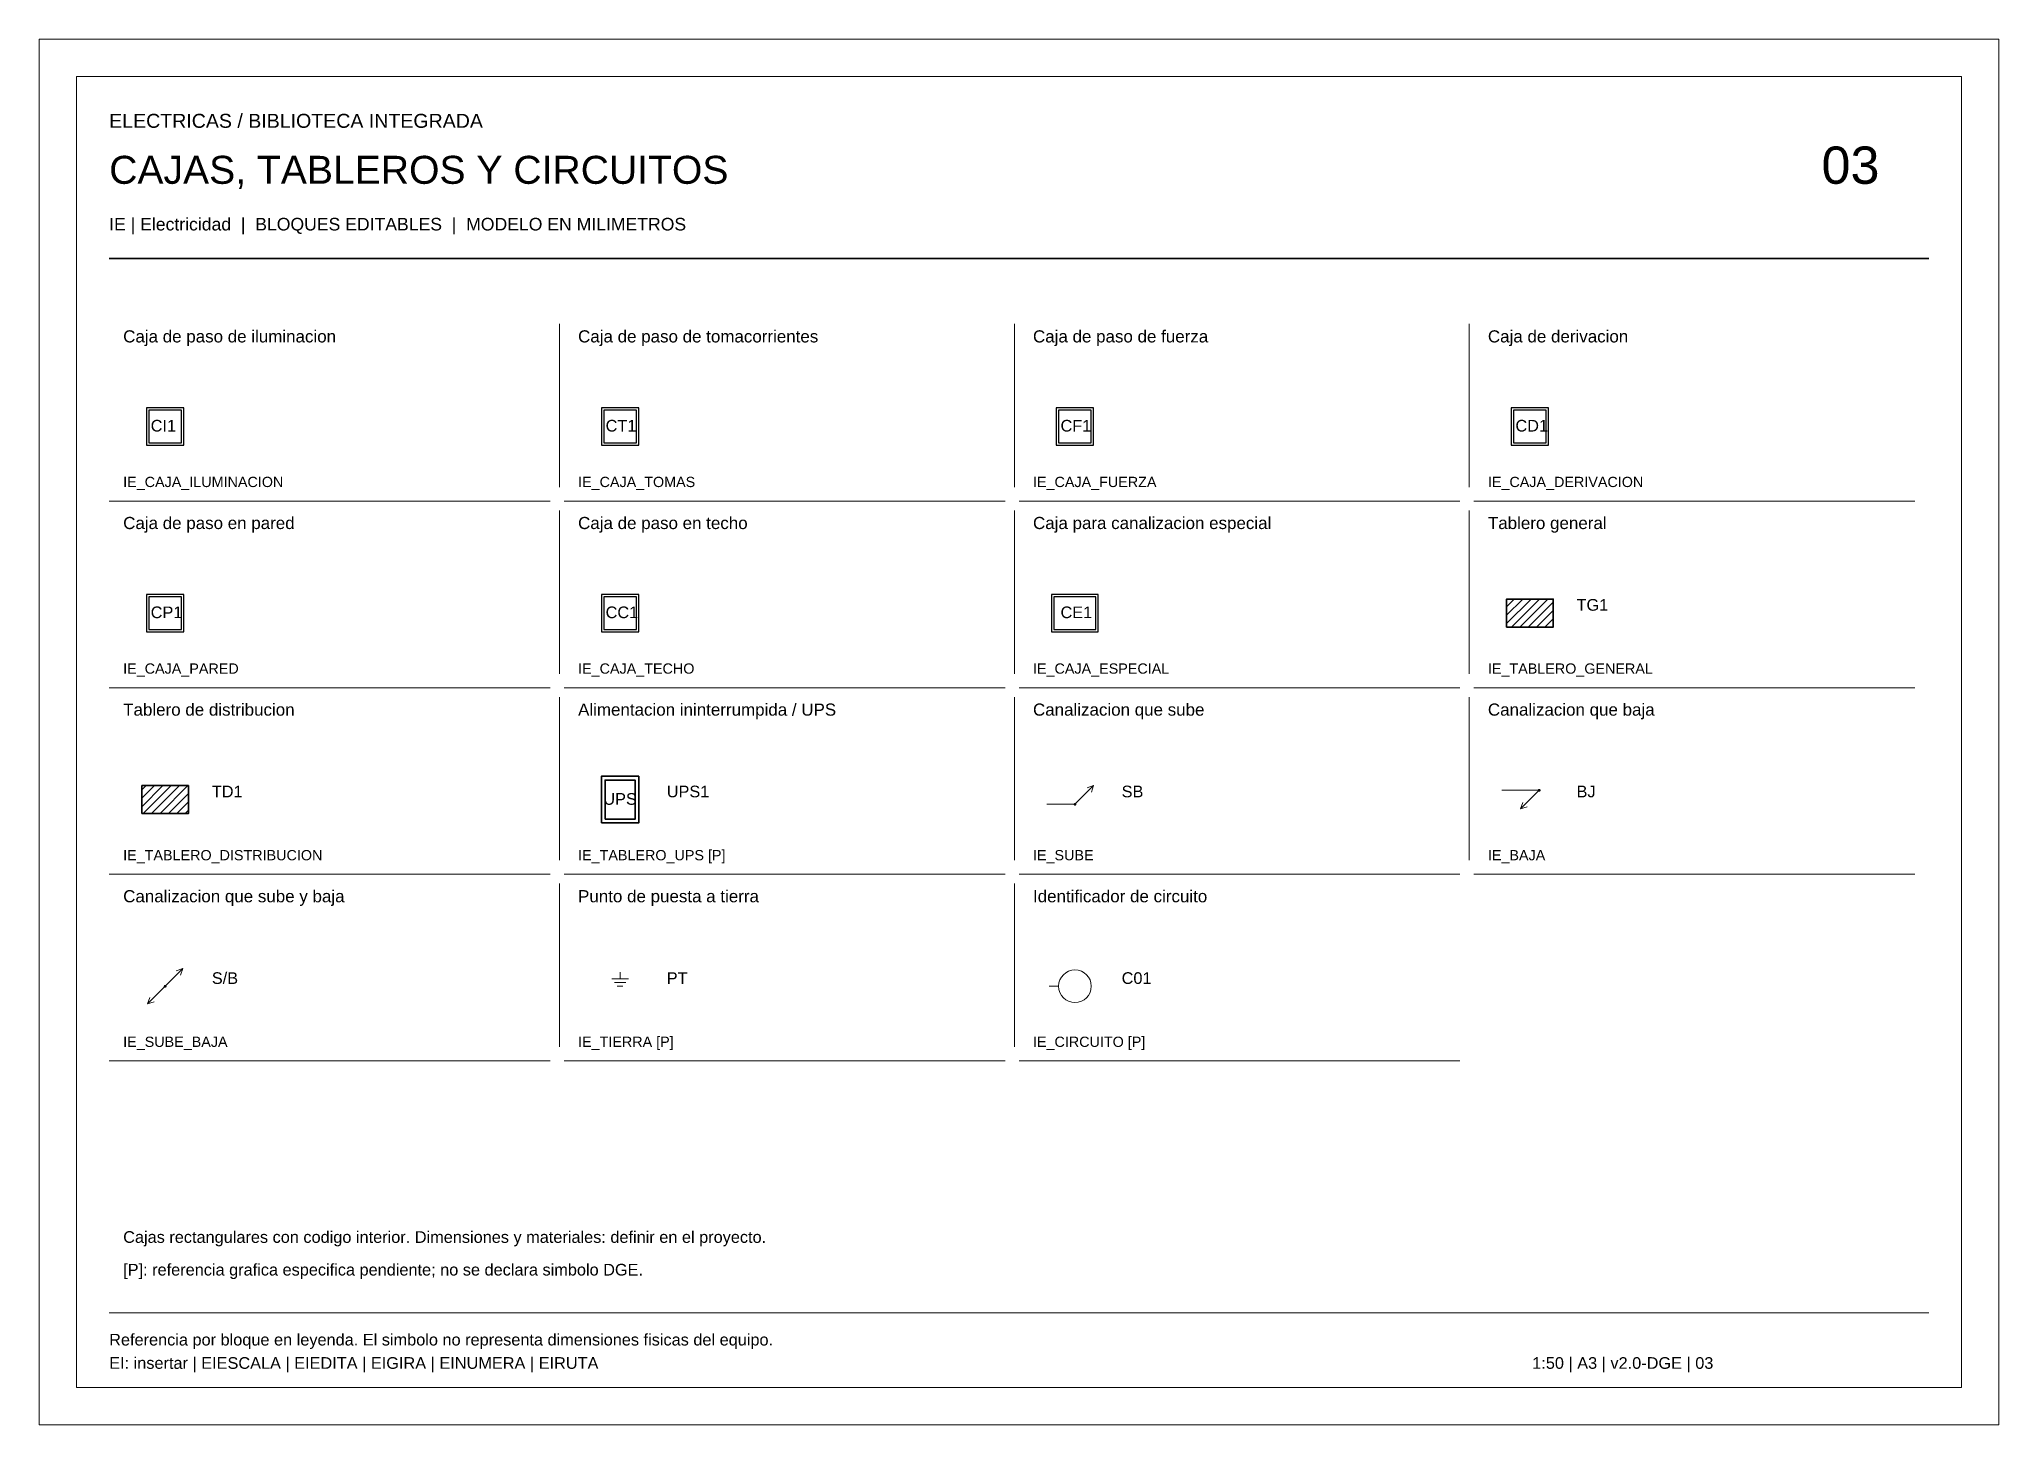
# Paper-space layout '03_CAJAS_TABLEROS_CIRCUITOS' of a CAD drawing. Header units: millimetres. Extents: x 0 to 420, y 0 to 297.
# The model-space entities are those that its viewports show. They can reach past a viewport. Long polylines and large blocks are cut down to what shows.
import ezdxf
from ezdxf.enums import TextEntityAlignment as Align

# ---------------------------------------------------------------- set-up
doc = ezdxf.new("R2010")
doc.units = ezdxf.units.MM
for name, color, linetype, lineweight in [('EIC-CATALOGO', 7, 'Continuous', 18), ('EIC-MARCO', 8, 'Continuous', 13), ('IE-CAJAS-PASO', 7, 'Continuous', 25), ('IE-CODIGOS', 7, 'Continuous', 18), ('IE-TABLERO', 7, 'Continuous', 35)]:
    doc.layers.add(name, color=color, linetype=linetype, lineweight=lineweight)
doc.layers.add('VIEWPORTS', color=8, linetype='Continuous', lineweight=0, plot=False)
doc.styles.add('EI_TEXTO', font='arial.ttf')

# ---------------------------------------------------------------- blocks, each defined once
blk = doc.blocks.new('IE_CAJA_ILUMINACION')
at = {"color": 0, "lineweight": -2}
for points in [[(-4, -4), (4, -4), (4, 4), (-4, 4)], [(-3.5, -3.5), (3.5, -3.5), (3.5, 3.5), (-3.5, 3.5)]]:
    blk.add_lwpolyline(points, close=True, dxfattribs=at)
at = {"color": 0, "style": 'EI_TEXTO'}
for tag, p in [('CODIGO', (-3.1, -1.1)), ('ALTURA', (10, -6.5)), ('CIRCUITO', (10, -3))]:
    blk.add_attdef(tag, p, '', height=2.5, dxfattribs=at)
at = {"color": 0, "style": 'EI_TEXTO', "flags": 1}
for tag in ['TIPO', 'TABLERO', 'SISTEMA', 'OBSERVACIONES', 'DESCRIPCION', 'MONTAJE', 'NORMA', 'DIMENSIONES', 'FUNCION', 'MATERIAL', 'IP']:
    blk.add_attdef(tag, (0, 0), '', height=2.5, dxfattribs=at)
blk = doc.blocks.new('IE_CAJA_TOMAS')
at = {"color": 0, "lineweight": -2}
for points in [[(-4, -4), (4, -4), (4, 4), (-4, 4)], [(-3.5, -3.5), (3.5, -3.5), (3.5, 3.5), (-3.5, 3.5)]]:
    blk.add_lwpolyline(points, close=True, dxfattribs=at)
at = {"color": 0, "style": 'EI_TEXTO'}
for tag, p in [('CODIGO', (-3.1, -1.1)), ('ALTURA', (10, -6.5)), ('CIRCUITO', (10, -3))]:
    blk.add_attdef(tag, p, '', height=2.5, dxfattribs=at)
at = {"color": 0, "style": 'EI_TEXTO', "flags": 1}
for tag in ['TIPO', 'TABLERO', 'SISTEMA', 'OBSERVACIONES', 'DESCRIPCION', 'MONTAJE', 'NORMA', 'DIMENSIONES', 'FUNCION', 'MATERIAL', 'IP']:
    blk.add_attdef(tag, (0, 0), '', height=2.5, dxfattribs=at)
blk = doc.blocks.new('IE_CAJA_FUERZA')
at = {"color": 0, "lineweight": -2}
for points in [[(-4, -4), (4, -4), (4, 4), (-4, 4)], [(-3.5, -3.5), (3.5, -3.5), (3.5, 3.5), (-3.5, 3.5)]]:
    blk.add_lwpolyline(points, close=True, dxfattribs=at)
at = {"color": 0, "style": 'EI_TEXTO'}
for tag, p in [('CODIGO', (-3.1, -1.1)), ('ALTURA', (10, -6.5)), ('CIRCUITO', (10, -3))]:
    blk.add_attdef(tag, p, '', height=2.5, dxfattribs=at)
at = {"color": 0, "style": 'EI_TEXTO', "flags": 1}
for tag in ['TIPO', 'TABLERO', 'SISTEMA', 'OBSERVACIONES', 'DESCRIPCION', 'MONTAJE', 'NORMA', 'DIMENSIONES', 'FUNCION', 'MATERIAL', 'IP']:
    blk.add_attdef(tag, (0, 0), '', height=2.5, dxfattribs=at)
blk = doc.blocks.new('IE_CAJA_DERIVACION')
at = {"color": 0, "lineweight": -2}
for points in [[(-4, -4), (4, -4), (4, 4), (-4, 4)], [(-3.5, -3.5), (3.5, -3.5), (3.5, 3.5), (-3.5, 3.5)]]:
    blk.add_lwpolyline(points, close=True, dxfattribs=at)
at = {"color": 0, "style": 'EI_TEXTO'}
for tag, p in [('CODIGO', (-3.1, -1.1)), ('ALTURA', (10, -6.5)), ('CIRCUITO', (10, -3))]:
    blk.add_attdef(tag, p, '', height=2.5, dxfattribs=at)
at = {"color": 0, "style": 'EI_TEXTO', "flags": 1}
for tag in ['TIPO', 'TABLERO', 'SISTEMA', 'OBSERVACIONES', 'DESCRIPCION', 'MONTAJE', 'NORMA', 'DIMENSIONES', 'FUNCION', 'MATERIAL', 'IP']:
    blk.add_attdef(tag, (0, 0), '', height=2.5, dxfattribs=at)
blk = doc.blocks.new('IE_CAJA_PARED')
at = {"color": 0, "lineweight": -2}
for points in [[(-4, -4), (4, -4), (4, 4), (-4, 4)], [(-3.5, -3.5), (3.5, -3.5), (3.5, 3.5), (-3.5, 3.5)]]:
    blk.add_lwpolyline(points, close=True, dxfattribs=at)
at = {"color": 0, "style": 'EI_TEXTO'}
for tag, p in [('CODIGO', (-3.1, -1.1)), ('ALTURA', (10, -6.5)), ('CIRCUITO', (10, -3))]:
    blk.add_attdef(tag, p, '', height=2.5, dxfattribs=at)
at = {"color": 0, "style": 'EI_TEXTO', "flags": 1}
for tag in ['TIPO', 'TABLERO', 'SISTEMA', 'OBSERVACIONES', 'DESCRIPCION', 'MONTAJE', 'NORMA', 'DIMENSIONES', 'FUNCION', 'MATERIAL', 'IP']:
    blk.add_attdef(tag, (0, 0), '', height=2.5, dxfattribs=at)
blk = doc.blocks.new('IE_CAJA_TECHO')
at = {"color": 0, "lineweight": -2}
for points in [[(-4, -4), (4, -4), (4, 4), (-4, 4)], [(-3.5, -3.5), (3.5, -3.5), (3.5, 3.5), (-3.5, 3.5)]]:
    blk.add_lwpolyline(points, close=True, dxfattribs=at)
at = {"color": 0, "style": 'EI_TEXTO'}
for tag, p in [('CODIGO', (-3.1, -1.1)), ('ALTURA', (10, -6.5)), ('CIRCUITO', (10, -3))]:
    blk.add_attdef(tag, p, '', height=2.5, dxfattribs=at)
at = {"color": 0, "style": 'EI_TEXTO', "flags": 1}
for tag in ['TIPO', 'TABLERO', 'SISTEMA', 'OBSERVACIONES', 'DESCRIPCION', 'MONTAJE', 'NORMA', 'DIMENSIONES', 'FUNCION', 'MATERIAL', 'IP']:
    blk.add_attdef(tag, (0, 0), '', height=2.5, dxfattribs=at)
blk = doc.blocks.new('IE_CAJA_ESPECIAL')
at = {"color": 0, "lineweight": -2}
for points in [[(-5, -4), (5, -4), (5, 4), (-5, 4)], [(-4.5, -3.5), (4.5, -3.5), (4.5, 3.5), (-4.5, 3.5)]]:
    blk.add_lwpolyline(points, close=True, dxfattribs=at)
at = {"color": 0, "style": 'EI_TEXTO'}
for tag, p in [('CODIGO', (-3.1, -1.1)), ('ALTURA', (10, -6.5)), ('CIRCUITO', (10, -3))]:
    blk.add_attdef(tag, p, '', height=2.5, dxfattribs=at)
at = {"color": 0, "style": 'EI_TEXTO', "flags": 1}
for tag in ['TIPO', 'TABLERO', 'SISTEMA', 'OBSERVACIONES', 'DESCRIPCION', 'MONTAJE', 'NORMA', 'DIMENSIONES', 'FUNCION', 'MATERIAL', 'IP']:
    blk.add_attdef(tag, (0, 0), '', height=2.5, dxfattribs=at)
blk = doc.blocks.new('IE_TABLERO_GENERAL')
h = blk.add_hatch()
h.set_pattern_fill('ANSI31', color=0, scale=0.4)
h.paths.add_polyline_path([(-5, -3), (5, -3), (5, 3), (-5, 3)])
at = {"color": 0, "lineweight": -2}
blk.add_lwpolyline([(-5, -3), (5, -3), (5, 3), (-5, 3)], close=True, dxfattribs=at)
at = {"color": 0, "style": 'EI_TEXTO', "flags": 1}
for tag in ['TIPO', 'TABLERO', 'TENSION', 'SISTEMA', 'OBSERVACIONES', 'CORRIENTE', 'CLASE_REFERENCIA', 'DESCRIPCION', 'MONTAJE', 'NORMA', 'POTENCIA', 'PAGINA_DGE']:
    blk.add_attdef(tag, (0, 0), '', height=2.5, dxfattribs=at)
at = {"color": 0, "style": 'EI_TEXTO'}
for tag, p in [('CODIGO', (10, 0.5)), ('ALTURA', (10, -6.5)), ('CIRCUITO', (10, -3))]:
    blk.add_attdef(tag, p, '', height=2.5, dxfattribs=at)
blk = doc.blocks.new('IE_TABLERO_DISTRIBUCION')
h = blk.add_hatch()
h.set_pattern_fill('ANSI31', color=0, scale=0.4)
h.paths.add_polyline_path([(-5, -3), (5, -3), (5, 3), (-5, 3)])
at = {"color": 0, "lineweight": -2}
blk.add_lwpolyline([(-5, -3), (5, -3), (5, 3), (-5, 3)], close=True, dxfattribs=at)
at = {"color": 0, "style": 'EI_TEXTO', "flags": 1}
for tag in ['TIPO', 'TABLERO', 'TENSION', 'SISTEMA', 'OBSERVACIONES', 'CORRIENTE', 'CLASE_REFERENCIA', 'DESCRIPCION', 'MONTAJE', 'NORMA', 'POTENCIA', 'PAGINA_DGE']:
    blk.add_attdef(tag, (0, 0), '', height=2.5, dxfattribs=at)
at = {"color": 0, "style": 'EI_TEXTO'}
for tag, p in [('CODIGO', (10, 0.5)), ('ALTURA', (10, -6.5)), ('CIRCUITO', (10, -3))]:
    blk.add_attdef(tag, p, '', height=2.5, dxfattribs=at)
blk = doc.blocks.new('IE_TABLERO_UPS')
at = {"color": 0, "lineweight": -2}
for points in [[(-4, -5), (4, -5), (4, 5), (-4, 5)], [(-3.2, -4.2), (3.2, -4.2), (3.2, 4.2), (-3.2, 4.2)]]:
    blk.add_lwpolyline(points, close=True, dxfattribs=at)
at = {"color": 0, "lineweight": -2, "style": 'EI_TEXTO'}
blk.add_text('UPS', height=2.5, dxfattribs=at).set_placement((0, -1.1), align=Align.CENTER)
at = {"color": 0, "style": 'EI_TEXTO', "flags": 1}
for tag in ['TIPO', 'TABLERO', 'TENSION', 'SISTEMA', 'OBSERVACIONES', 'CORRIENTE', 'DESCRIPCION', 'MONTAJE', 'NORMA', 'POTENCIA']:
    blk.add_attdef(tag, (0, 0), '', height=2.5, dxfattribs=at)
at = {"color": 0, "style": 'EI_TEXTO'}
for tag, p in [('CODIGO', (10, 0.5)), ('ALTURA', (10, -6.5)), ('CIRCUITO', (10, -3))]:
    blk.add_attdef(tag, p, '', height=2.5, dxfattribs=at)
blk = doc.blocks.new('IE_SUBE')
blk.add_hatch(color=0).paths.add_polyline_path([(0.3, -1), (0.28, -0.89), (0.21, -0.79), (0.11, -0.72), (0, -0.7), (-0.11, -0.72), (-0.21, -0.79), (-0.28, -0.89), (-0.3, -1), (-0.28, -1.11), (-0.21, -1.21), (-0.11, -1.28), (0, -1.3), (0.11, -1.28), (0.21, -1.21), (0.28, -1.11)])
at = {"color": 0, "lineweight": -2}
for p, q in [((0, -1), (4, 3)), ((-6, -1), (0, -1))]:
    blk.add_line(p, q, dxfattribs=at)
blk.add_lwpolyline([(2.58, 2.51), (4, 3), (3.51, 1.58)], dxfattribs=at)
at = {"color": 0, "style": 'EI_TEXTO', "flags": 1}
for tag in ['TIPO', 'TABLERO', 'SISTEMA', 'OBSERVACIONES', 'CLASE_REFERENCIA', 'DESCRIPCION', 'MONTAJE', 'NORMA', 'PAGINA_DGE']:
    blk.add_attdef(tag, (0, 0), '', height=2.5, dxfattribs=at)
at = {"color": 0, "style": 'EI_TEXTO'}
for tag, p in [('CODIGO', (10, 0.5)), ('ALTURA', (10, -6.5)), ('CIRCUITO', (10, -3))]:
    blk.add_attdef(tag, p, '', height=2.5, dxfattribs=at)
blk = doc.blocks.new('IE_BAJA')
blk.add_hatch(color=0).paths.add_polyline_path([(2.3, 2), (2.28, 2.11), (2.21, 2.21), (2.11, 2.28), (2, 2.3), (1.89, 2.28), (1.79, 2.21), (1.72, 2.11), (1.7, 2), (1.72, 1.89), (1.79, 1.79), (1.89, 1.72), (2, 1.7), (2.11, 1.72), (2.21, 1.79), (2.28, 1.89)])
at = {"color": 0, "lineweight": -2}
for p, q in [((-6, 2), (2, 2)), ((2, 2), (-2, -2))]:
    blk.add_line(p, q, dxfattribs=at)
blk.add_lwpolyline([(-0.58, -1.51), (-2, -2), (-1.51, -0.58)], dxfattribs=at)
at = {"color": 0, "style": 'EI_TEXTO', "flags": 1}
for tag in ['TIPO', 'TABLERO', 'SISTEMA', 'OBSERVACIONES', 'CLASE_REFERENCIA', 'DESCRIPCION', 'MONTAJE', 'NORMA', 'PAGINA_DGE']:
    blk.add_attdef(tag, (0, 0), '', height=2.5, dxfattribs=at)
at = {"color": 0, "style": 'EI_TEXTO'}
for tag, p in [('CODIGO', (10, 0.5)), ('ALTURA', (10, -6.5)), ('CIRCUITO', (10, -3))]:
    blk.add_attdef(tag, p, '', height=2.5, dxfattribs=at)
blk = doc.blocks.new('IE_SUBE_BAJA')
blk.add_hatch(color=0).paths.add_polyline_path([(0.3, 0), (0.28, 0.11), (0.21, 0.21), (0.11, 0.28), (0, 0.3), (-0.11, 0.28), (-0.21, 0.21), (-0.28, 0.11), (-0.3, 0), (-0.28, -0.11), (-0.21, -0.21), (-0.11, -0.28), (0, -0.3), (0.11, -0.28), (0.21, -0.21), (0.28, -0.11)])
at = {"color": 0, "lineweight": -2}
for q in [(-3.8, -3.8), (3.8, 3.8)]:
    blk.add_line((0, 0), q, dxfattribs=at)
for points in [[(2.38, 3.31), (3.8, 3.8), (3.31, 2.38)], [(-2.38, -3.31), (-3.8, -3.8), (-3.31, -2.38)]]:
    blk.add_lwpolyline(points, dxfattribs=at)
at = {"color": 0, "style": 'EI_TEXTO', "flags": 1}
for tag in ['TIPO', 'TABLERO', 'SISTEMA', 'OBSERVACIONES', 'CLASE_REFERENCIA', 'DESCRIPCION', 'MONTAJE', 'NORMA', 'PAGINA_DGE']:
    blk.add_attdef(tag, (0, 0), '', height=2.5, dxfattribs=at)
at = {"color": 0, "style": 'EI_TEXTO'}
for tag, p in [('CODIGO', (10, 0.5)), ('ALTURA', (10, -6.5)), ('CIRCUITO', (10, -3))]:
    blk.add_attdef(tag, p, '', height=2.5, dxfattribs=at)
blk = doc.blocks.new('IE_TIERRA')
at = {"color": 0, "lineweight": -2}
for p, q in [((-1.8, 1.6), (1.8, 1.6)), ((-1.2, 0.8), (1.2, 0.8)), ((-0.6, 0), (0.6, 0)), ((0, 3), (0, 1.6))]:
    blk.add_line(p, q, dxfattribs=at)
at = {"color": 0, "style": 'EI_TEXTO', "flags": 1}
for tag in ['TIPO', 'TABLERO', 'SISTEMA', 'OBSERVACIONES', 'DESCRIPCION', 'MONTAJE', 'NORMA']:
    blk.add_attdef(tag, (0, 0), '', height=2.5, dxfattribs=at)
at = {"color": 0, "style": 'EI_TEXTO'}
for tag, p in [('CODIGO', (10, 0.5)), ('ALTURA', (10, -6.5)), ('CIRCUITO', (10, -3))]:
    blk.add_attdef(tag, p, '', height=2.5, dxfattribs=at)
blk = doc.blocks.new('IE_CIRCUITO')
at = {"color": 0, "lineweight": -2}
blk.add_line((-5.5, 0), (-3.5, 0), dxfattribs=at)
blk.add_circle((0, 0), 3.5, dxfattribs=at)
at = {"color": 0, "style": 'EI_TEXTO', "flags": 1}
for tag in ['TIPO', 'TABLERO', 'SISTEMA', 'OBSERVACIONES', 'DESCRIPCION', 'MONTAJE', 'NORMA']:
    blk.add_attdef(tag, (0, 0), '', height=2.5, dxfattribs=at)
at = {"color": 0, "style": 'EI_TEXTO'}
for tag, p in [('CODIGO', (10, 0.5)), ('ALTURA', (10, -6.5)), ('CIRCUITO', (10, -3))]:
    blk.add_attdef(tag, p, '', height=2.5, dxfattribs=at)

msp = doc.modelspace()

# ---------------------------------------------------------------- linework, layer by layer
at = {"layer": 'EIC-MARCO', "color": 34, "lineweight": 35}
msp.add_line((45750, -27500), (65250, -27500), dxfattribs=at)
at = {"layer": 'EIC-MARCO', "color": 8, "lineweight": 13}
for p, q in [((50575, -29950), (50575, -28200)), ((55450, -29950), (55450, -28200)), ((60325, -29950), (60325, -28200)), ((45750, -30100), (50475, -30100)), ((50575, -31950), (50575, -30200)), ((50625, -30100), (55350, -30100)), ((55450, -31950), (55450, -30200)), ((55500, -30100), (60225, -30100)), ((60325, -31950), (60325, -30200)), ((60375, -30100), (65100, -30100)), ((45750, -32100), (50475, -32100)), ((50625, -32100), (55350, -32100)), ((55500, -32100), (60225, -32100)), ((60375, -32100), (65100, -32100)), ((50575, -33950), (50575, -32200)), ((55450, -33950), (55450, -32200)), ((60325, -33950), (60325, -32200)), ((45750, -34100), (50475, -34100)), ((50575, -35950), (50575, -34200)), ((50625, -34100), (55350, -34100)), ((55450, -35950), (55450, -34200)), ((55500, -34100), (60225, -34100)), ((60375, -34100), (65100, -34100)), ((45750, -36100), (50475, -36100)), ((50625, -36100), (55350, -36100)), ((55500, -36100), (60225, -36100)), ((45750, -38800), (65250, -38800))]:
    msp.add_line(p, q, dxfattribs=at)
at = {"layer": 'EIC-MARCO'}
msp.add_lwpolyline([(45400, -39600), (65600, -39600), (65600, -25550), (45400, -25550)], close=True, dxfattribs=at)

# ---------------------------------------------------------------- block references
at = {"layer": 'IE-CAJAS-PASO'}
ref = msp.add_blockref('IE_CAJA_ILUMINACION', (46350, -29300), dxfattribs=dict(at, xscale=50, yscale=50, zscale=50))
ref.add_attrib('CODIGO', 'CI1', (46195, -29355), dxfattribs={"layer": '0', "height": 125, "style": 'EI_TEXTO'})
ref = msp.add_blockref('IE_CAJA_TOMAS', (51225, -29300), dxfattribs=dict(at, xscale=50, yscale=50, zscale=50))
ref.add_attrib('CODIGO', 'CT1', (51070, -29355), dxfattribs={"layer": '0', "height": 125, "style": 'EI_TEXTO'})
ref = msp.add_blockref('IE_CAJA_FUERZA', (56100, -29300), dxfattribs=dict(at, xscale=50, yscale=50, zscale=50))
ref.add_attrib('CODIGO', 'CF1', (55945, -29355), dxfattribs={"layer": '0', "height": 125, "style": 'EI_TEXTO'})
ref = msp.add_blockref('IE_CAJA_DERIVACION', (60975, -29300), dxfattribs=dict(at, xscale=50, yscale=50, zscale=50))
ref.add_attrib('CODIGO', 'CD1', (60820, -29355), dxfattribs={"layer": '0', "height": 125, "style": 'EI_TEXTO'})
ref = msp.add_blockref('IE_CAJA_PARED', (46350, -31300), dxfattribs=dict(at, xscale=50, yscale=50, zscale=50))
ref.add_attrib('CODIGO', 'CP1', (46195, -31355), dxfattribs={"layer": '0', "height": 125, "style": 'EI_TEXTO'})
ref = msp.add_blockref('IE_CAJA_TECHO', (51225, -31300), dxfattribs=dict(at, xscale=50, yscale=50, zscale=50))
ref.add_attrib('CODIGO', 'CC1', (51070, -31355), dxfattribs={"layer": '0', "height": 125, "style": 'EI_TEXTO'})
ref = msp.add_blockref('IE_CAJA_ESPECIAL', (56100, -31300), dxfattribs=dict(at, xscale=50, yscale=50, zscale=50))
ref.add_attrib('CODIGO', 'CE1', (55945, -31355), dxfattribs={"layer": '0', "height": 125, "style": 'EI_TEXTO'})
at = {"layer": 'IE-CODIGOS'}
ref = msp.add_blockref('IE_SUBE', (56100, -33300), dxfattribs=dict(at, xscale=50, yscale=50, zscale=50))
ref.add_attrib('CODIGO', 'SB', (56600, -33275), dxfattribs={"layer": '0', "height": 125, "style": 'EI_TEXTO'})
ref = msp.add_blockref('IE_BAJA', (60975, -33300), dxfattribs=dict(at, xscale=50, yscale=50, zscale=50))
ref.add_attrib('CODIGO', 'BJ', (61475, -33275), dxfattribs={"layer": '0', "height": 125, "style": 'EI_TEXTO'})
ref = msp.add_blockref('IE_SUBE_BAJA', (46350, -35300), dxfattribs=dict(at, xscale=50, yscale=50, zscale=50))
ref.add_attrib('CODIGO', 'S/B', (46850, -35275), dxfattribs={"layer": '0', "height": 125, "style": 'EI_TEXTO'})
ref = msp.add_blockref('IE_TIERRA', (51225, -35300), dxfattribs=dict(at, xscale=50, yscale=50, zscale=50))
ref.add_attrib('CODIGO', 'PT', (51725, -35275), dxfattribs={"layer": '0', "height": 125, "style": 'EI_TEXTO'})
ref = msp.add_blockref('IE_CIRCUITO', (56100, -35300), dxfattribs=dict(at, xscale=50, yscale=50, zscale=50))
ref.add_attrib('CODIGO', 'C01', (56600, -35275), dxfattribs={"layer": '0', "height": 125, "style": 'EI_TEXTO'})
at = {"layer": 'IE-TABLERO'}
ref = msp.add_blockref('IE_TABLERO_GENERAL', (60975, -31300), dxfattribs=dict(at, xscale=50, yscale=50, zscale=50))
ref.add_attrib('CODIGO', 'TG1', (61475, -31275), dxfattribs={"layer": '0', "height": 125, "style": 'EI_TEXTO'})
ref = msp.add_blockref('IE_TABLERO_DISTRIBUCION', (46350, -33300), dxfattribs=dict(at, xscale=50, yscale=50, zscale=50))
ref.add_attrib('CODIGO', 'TD1', (46850, -33275), dxfattribs={"layer": '0', "height": 125, "style": 'EI_TEXTO'})
ref = msp.add_blockref('IE_TABLERO_UPS', (51225, -33300), dxfattribs=dict(at, xscale=50, yscale=50, zscale=50))
ref.add_attrib('CODIGO', 'UPS1', (51725, -33275), dxfattribs={"layer": '0', "height": 125, "style": 'EI_TEXTO'})

# ---------------------------------------------------------------- texts
at = {"layer": 'EIC-CATALOGO', "color": 34, "style": 'EI_TEXTO'}
for s, height, p in [('ELECTRICAS / BIBLIOTECA INTEGRADA', 150, (45750, -26100)), ('03', 400, (64100, -26700))]:
    msp.add_text(s, height=height, dxfattribs=at).set_placement(p)
at = {"layer": 'EIC-CATALOGO', "color": 7, "style": 'EI_TEXTO'}
for s, height, p in [('CAJAS, TABLEROS Y CIRCUITOS', 300, (45750, -26700)), ('IE | Electricidad  |  BLOQUES EDITABLES  |  MODELO EN MILIMETROS', 135, (45750, -27200)), ('Caja de paso de iluminacion', 130, (45900, -28400)), ('Caja de paso de tomacorrientes', 130, (50775, -28400)), ('Caja de paso de fuerza', 130, (55650, -28400)), ('Caja de derivacion', 130, (60525, -28400)), ('Caja de paso en pared', 130, (45900, -30400)), ('Caja de paso en techo', 130, (50775, -30400)), ('Caja para canalizacion especial', 130, (55650, -30400)), ('Tablero general', 130, (60525, -30400)), ('Tablero de distribucion', 130, (45900, -32400)), ('Alimentacion ininterrumpida / UPS', 130, (50775, -32400)), ('Canalizacion que sube', 130, (55650, -32400)), ('Canalizacion que baja', 130, (60525, -32400)), ('Canalizacion que sube y baja', 130, (45900, -34400)), ('Punto de puesta a tierra', 130, (50775, -34400)), ('Identificador de circuito', 130, (55650, -34400)), ('Cajas rectangulares con codigo interior. Dimensiones y materiales: definir en el proyecto.', 125, (45900, -38050)), ('[P]: referencia grafica especifica pendiente; no se declara simbolo DGE.', 125, (45900, -38400)), ('Referencia por bloque en leyenda. El simbolo no representa dimensiones fisicas del equipo.', 125, (45750, -39150)), ('EI: insertar | EIESCALA | EIEDITA | EIGIRA | EINUMERA | EIRUTA', 125, (45750, -39400)), ('1:50 | A3 | v2.0-DGE | 03', 125, (61000, -39400))]:
    msp.add_text(s, height=height, dxfattribs=at).set_placement(p)
at = {"layer": 'EIC-CATALOGO', "color": 8, "style": 'EI_TEXTO'}
for s, p in [('IE_CAJA_ILUMINACION', (45900, -29950)), ('IE_CAJA_TOMAS', (50775, -29950)), ('IE_CAJA_FUERZA', (55650, -29950)), ('IE_CAJA_DERIVACION', (60525, -29950)), ('IE_CAJA_PARED', (45900, -31950)), ('IE_CAJA_TECHO', (50775, -31950)), ('IE_CAJA_ESPECIAL', (55650, -31950)), ('IE_TABLERO_GENERAL', (60525, -31950)), ('IE_TABLERO_DISTRIBUCION', (45900, -33950)), ('IE_TABLERO_UPS [P]', (50775, -33950)), ('IE_SUBE', (55650, -33950)), ('IE_BAJA', (60525, -33950)), ('IE_SUBE_BAJA', (45900, -35950)), ('IE_TIERRA [P]', (50775, -35950)), ('IE_CIRCUITO [P]', (55650, -35950))]:
    msp.add_text(s, height=110, dxfattribs=at).set_placement(p)

psp = doc.layouts.new('03_CAJAS_TABLEROS_CIRCUITOS')

# ---------------------------------------------------------------- viewports
at = {"layer": 'VIEWPORTS'}
psp.add_viewport(center=(210, 148.5), size=(420, 297), view_center_point=(55500, -32575), view_height=14850, dxfattribs=at)

doc.saveas('drawing.dxf')
